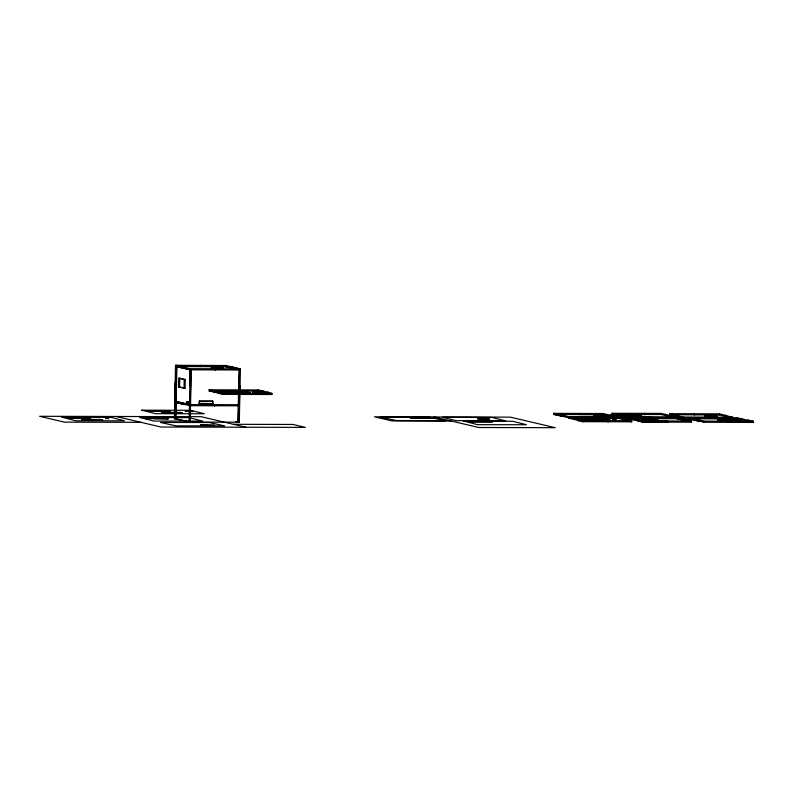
<?xml version="1.0" encoding="UTF-8"?>
<svg xmlns="http://www.w3.org/2000/svg" width="793" height="793" viewBox="0 0 793 793"><rect width="100%" height="100%" fill="white"/><g stroke="black" fill="none" stroke-linecap="round" stroke-linejoin="round"><path stroke-width="1.19" d="M239.882 394.23L239.298 422.193L189.111 422.064L174.41 418.605L175.531 365.305L226.025 365.504L226.005 366.614L178.088 366.495M175.491 382.206L176.561 382.206L175.174 382.137L174.728 418.684L175.798 418.684L176.889 366.495M191.272 369.875L190.181 422.064L175.481 418.615L176.601 365.305L183.946 367.04L183.926 368.15L182.856 368.15L182.876 367.03L183.946 367.04M178.524 386.925L178.712 378.221L179.783 378.231L185.265 379.52L185.086 388.213L178.524 386.925L185.086 388.213M179.595 386.925L179.783 378.231M182.122 402.933L183.193 402.933L183.173 404.043L182.103 404.043L182.122 402.933L175.094 401.278L190.548 404.668L214.566 404.727L214.546 405.838L214.566 404.727M184.016 388.213L184.194 379.52L178.712 378.221M186.444 403.944L186.484 401.932L187.554 401.932L189.705 402.447L189.666 404.46L186.444 403.944L187.515 403.944L187.554 401.932M188.595 404.45L188.635 402.438L186.484 401.932M189.874 385.596L189.914 368.686L240.418 368.884L239.962 390.582M189.111 422.064L190.231 368.765L175.531 365.305M189.864 421.995L190.964 369.806L175.501 366.416L190.201 369.875M199.231 404.608L199.311 401.129L212.693 401.169L212.93 404.717M199.549 404.688L199.311 401.129M212.504 404.618L213.486 404.846L213.505 403.607L199.142 403.35L200.123 403.578L200.094 404.817L199.122 404.589M237.761 392.069L237.781 390.959L238.069 392.148L213.733 392.01L209.144 390.939L209.174 389.819L258.29 389.938L268.559 392.357L268.54 393.477L267.469 393.467L267.489 392.357L268.559 392.357M212.643 403.488L212.574 401.139M213.733 392.01L213.763 390.899L209.174 389.819M218.353 393.348L218.372 392.238L219.443 392.238L219.423 393.348L218.353 393.348L223.091 394.468L223.111 393.348L218.372 392.238M236.79 369.151L225.688 366.544L225.718 365.424L240.418 368.884M245.453 393.724L231.397 393.695L228.949 393.11L228.979 392L247.713 392.049L250.162 392.624L250.142 393.734L247.793 393.734M231.397 393.695L231.427 392.575L228.979 392M232.151 367.189L232.131 368.309L233.201 368.309L233.221 367.189L232.151 367.189L239.347 368.884L238.891 390.572M237.91 422.114L238.505 393.982M238.574 390.404L239.317 369.994M238.812 394.22L238.227 422.183L235.739 421.598M238.98 422.114L239.575 393.982M239.645 390.503L240.061 385.715L238.99 385.715M250.142 393.734L247.684 393.159L247.713 392.049M248.209 393.417L248.179 394.527L247.892 393.338L223.111 393.348M252.798 392.188L252.818 391.068L260.748 391.227L260.728 392.337L252.798 392.188L260.728 392.337M253.363 392.317L253.393 391.207M255.515 392.188L255.544 391.078M256.08 392.327L256.109 391.207M258.29 389.938L258.26 391.058L268.54 393.477M260.163 392.198L260.183 391.088L209.144 390.939M271.92 393.397L222.803 393.278L222.774 394.389L271.89 394.508L271.92 393.397L267.489 392.357M553.732 414.491L553.752 413.381L602.868 413.5L602.849 414.62L553.732 414.491L561.84 416.156L561.86 415.036L553.752 413.381M560.77 416.147L560.79 415.036M568.997 418.228L569.017 417.118L618.134 417.237L628.413 419.656L628.383 420.766L618.114 418.347L568.997 418.228L573.587 419.309L597.922 419.438L597.635 418.248L597.922 419.438M573.587 419.309L573.607 418.189L569.017 417.118M578.196 420.637L578.226 419.527L579.296 419.527L579.267 420.647L578.196 420.637L582.934 421.757L582.964 420.647L578.226 419.527M578.513 414.481L578.533 413.371L578.821 414.561L602.531 414.541L616.914 417.931L616.944 416.811L602.561 413.431L602.531 414.541M588.822 419.289L588.803 420.409L607.537 420.449L607.557 419.338L588.822 419.289L591.271 419.874L610.005 419.913L609.986 421.033M591.251 420.984L591.271 419.874M610.957 416.275L610.977 415.165L609.906 415.155L609.886 416.275L617.985 417.931L618.015 416.821L610.977 415.165M640.972 415.621L640.685 414.442L640.972 415.621L616.637 415.492L612.047 414.412L612.077 413.302L661.193 413.421L671.463 415.839L671.443 416.949L670.372 416.949L670.392 415.839L671.463 415.839M612.652 419.477L612.672 418.367L615.953 418.506L615.933 419.616L612.652 419.477L615.933 419.616M613.217 419.606L613.237 418.496M615.368 419.487L615.388 418.367L615.953 418.506M616.637 415.492L616.667 414.382L612.077 413.302M616.974 414.452L616.954 415.562L622.327 416.831L622.346 415.72L616.974 414.452L641.002 414.511M618.114 418.347L618.134 417.237M650.547 418L650.26 416.821L650.547 418L625.994 417.941L621.256 416.831L621.276 415.71L622.346 415.72M625.994 417.941L626.014 416.831L621.276 415.71M627.313 420.766L627.332 419.646L628.413 419.656M657.675 419.804L657.377 418.615L657.675 419.804L633.339 419.675L628.75 418.595L628.77 417.475L677.886 417.604L688.155 420.012L688.136 421.133L687.065 421.133L687.085 420.012L688.155 420.012M631.763 420.686L582.647 420.568L582.627 421.688L631.743 421.807L631.763 420.686L627.332 419.646M633.339 419.675L633.359 418.555L628.77 417.475M642.677 418.654L642.647 419.765L643.629 420.003L657.01 420.032L657.04 418.922L633.676 418.635L633.647 419.745L643.45 422.054M637.949 421.004L637.968 419.894L639.039 419.894L639.019 421.014L637.949 421.004L642.687 422.124L667.785 422.183L667.488 420.994L667.785 422.183M645.006 414.63L644.461 413.381L645.006 414.63L641.725 414.481L641.745 413.371M642.29 414.62L642.31 413.51M642.687 422.124L642.717 421.014L637.968 419.894M643.629 420.003L643.648 418.882M657.694 418.694L656.059 418.684L656.029 419.804L657.01 420.032M671.443 416.949L661.164 414.531L661.193 413.421M669.956 413.659L677.301 415.393L677.281 416.503L669.936 414.769L669.956 413.659L719.39 413.857L726.576 415.552L726.557 416.662L725.486 416.662L725.506 415.542L726.576 415.552M674.813 416.88L625.707 416.751L625.677 417.871L674.793 417.99L674.813 416.88L670.392 415.839M725.506 415.542L732.702 417.237L732.673 418.347L683.249 418.159L676.211 416.503L676.231 415.383L677.301 415.393M688.136 421.133L677.866 418.714L677.886 417.604M683.249 418.159L683.269 417.039L676.231 415.383M688.155 417.663L699.495 420.082L699.476 421.192L698.405 421.192L688.126 418.773L688.155 417.663L737.272 417.782L741.851 418.863L741.832 419.973L717.814 419.913L717.834 418.803L741.851 418.863M691.486 422.173L691.516 421.053L676.816 417.594L676.796 418.714L691.486 422.173L642.38 422.045L642.399 420.934L691.516 421.053M726.557 416.662L719.36 414.967L694.271 414.908L693.974 413.718M694.271 414.908L694.291 413.797M698.405 421.192L698.425 420.082M703.897 422.233L703.916 421.123L689.226 417.663L689.196 418.773L703.897 422.233L753.33 422.431L753.35 421.321L748.612 420.201L747.541 420.201L747.512 421.311L742.149 420.052L717.814 419.913M708.337 418.218L708.367 417.108L683.269 417.039M708.655 418.288L708.367 417.108M718.121 419.993L717.834 418.803M719.36 414.967L719.39 413.857M728.232 422.372L727.944 421.182L728.232 422.372L753.33 422.431M737.272 417.782L737.242 418.892L741.832 419.973M742.149 420.052L742.169 418.932L688.126 418.773M748.582 421.311L748.612 420.201M753.013 422.352L753.033 421.242M177.781 366.425L225.688 366.544M189.894 369.806L240.388 370.004M184.194 379.52L185.265 379.52M189.557 385.517L190.627 385.517M263.187 391.098L262.116 391.098M231.427 392.575L250.162 392.624M228.949 393.11L247.684 393.159M199.618 401.208L213 401.238M186.642 401.724L189.031 401.734M187.277 402.12L188.347 402.12M186.95 402.418L189.705 402.447M200.123 403.578L213.505 403.607M187.237 404.133L188.308 404.133M190.231 404.589L204.644 404.628M212.613 404.648L239.347 404.708M190.211 405.699L239.327 405.828M612.047 414.412L641.725 414.481M644.441 414.491L661.164 414.531M665.783 414.501L664.712 414.501L666.09 414.57M669.936 414.769L693.954 414.828M676.211 416.503L677.281 416.503M618.015 416.821L568.898 416.692L568.878 417.812L617.985 417.931M621.256 416.831L622.327 416.831M626.014 416.831L650.577 416.89M708.674 417.177L732.702 417.237M623.04 418.387L621.97 418.387M628.75 418.595L677.866 418.714M174.41 418.605L175.481 418.615M599.449 421.004L608.816 421.024M642.717 421.014L667.805 421.073M703.916 421.123L753.35 421.321M451.405 421.063L391.92 420.914L374.494 416.821L510.464 417.158L555.269 427.695L478.784 427.506L433.979 416.969M141.025 422.342L64.54 422.154L39.65 416.295L201.115 416.692L245.919 427.239M233.469 424.305L292.954 424.453L305.404 427.387L160.939 427.031L116.135 416.484M742.169 418.932L751.962 421.242M725.486 416.662L732.673 418.347M670.372 416.949L674.793 417.99M656.059 418.684L657.04 418.922M633.676 418.635L643.47 420.934M629.523 421.281L631.743 421.807M607.557 419.338L610.005 419.913M579.296 419.527L573.924 418.268L573.894 419.378L579.267 420.647M492.304 422.292L468.286 422.233L463.697 421.152L512.813 421.271L526.433 424.731L477.634 424.681L468.594 422.302M224.934 366.614L235.719 369.151M260.183 391.088L260.748 391.227M267.469 393.467L271.89 394.508M219.443 392.238L214.07 390.979L214.051 392.089L219.423 393.348M190.518 405.778L175.065 402.388L182.103 404.043M236.81 421.608L239.298 422.193M192.55 411.438L193.115 411.577L185.185 411.418L185.75 411.557M168.503 418.654L144.485 418.595L139.895 417.514L189.012 417.643L202.631 421.093L153.832 421.053L144.792 418.674M167.174 418.724L168.156 418.962L153.792 418.694M108.175 418.506L108.75 418.635L105.459 418.496L106.034 418.625M200.619 365.365L200.916 366.554L200.619 365.365M215.002 368.755L215.299 369.934L215.002 368.755M554.822 413.381L554.803 414.501L569.186 417.881L569.215 416.771L554.822 413.381M592.916 416.751L593.214 417.941L592.916 416.751M607.745 420.627L608.033 421.817L607.745 420.627M211.305 366.872L223.487 367.159L211.305 366.872M211.285 367.992L223.457 368.269L211.285 367.992M200.5 424.969L214.417 425.296L200.5 424.969M477.505 418.843L489.678 419.13L477.594 418.803M593.818 415.889L607.735 416.216L593.818 415.889M593.798 417.009L607.716 417.336L593.798 417.009M704.66 415.225L716.842 415.512L704.66 415.225M704.64 416.345L716.813 416.632L704.64 416.345M190.647 410.298L141.541 410.169L146.12 411.25L170.465 411.389L146.437 411.329L155.478 413.708L204.277 413.748L190.647 410.298M180.08 412.4L161.336 412.35L163.794 412.925L182.529 412.975L180.08 412.4M429.608 417.197L380.491 417.078L396.262 420.538L445.686 420.736L434.505 418.357L410.169 418.218L434.197 418.278L429.608 417.197M466.819 417.336L442.801 417.277L456.114 420.657L505.537 420.855L492.225 417.475L466.819 417.336M110.931 417.366L61.814 417.247L66.404 418.327L90.739 418.456L66.711 418.397L75.751 420.776L124.551 420.825L110.931 417.366M100.354 419.467L81.62 419.428L84.068 420.003L102.803 420.052L100.354 419.467M209.233 422.51L160.434 422.461L175.887 425.851L224.687 425.9L209.233 422.51"/></g></svg>
